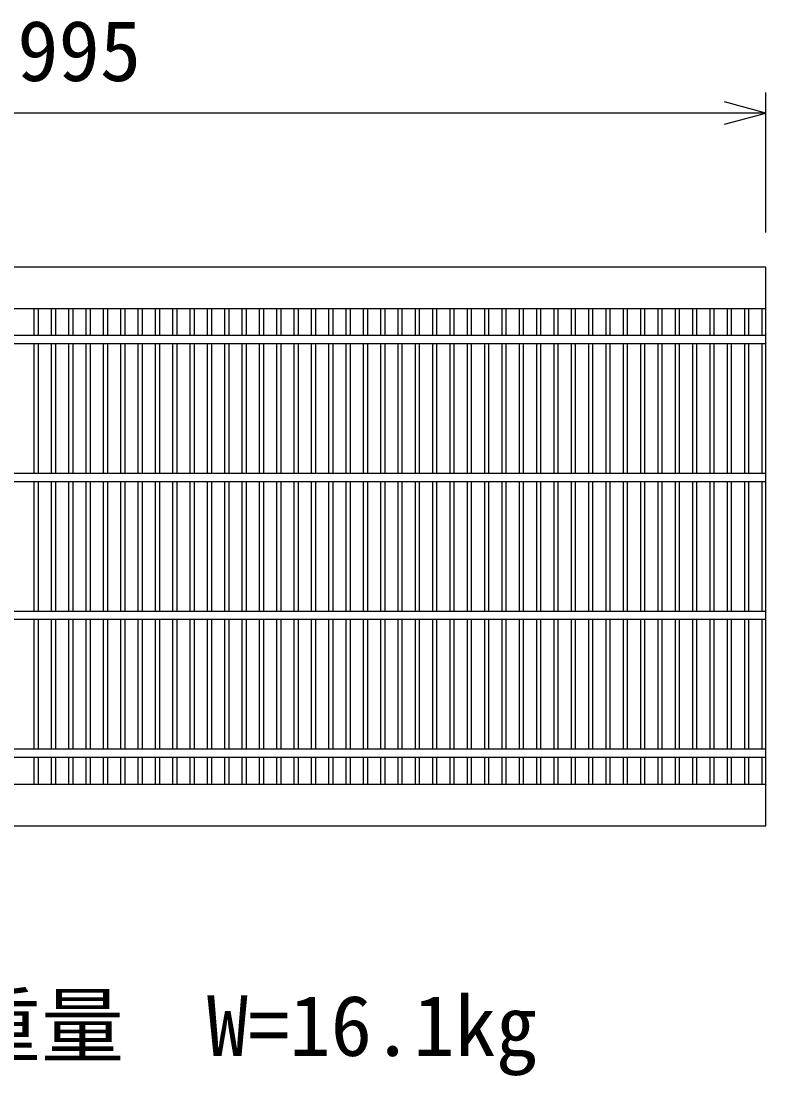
# Model space of a CAD drawing. Units: millimetres, scale not verified. Extents: x -25200 to 25200, y -8910 to 8910.
# Drawn here: x -10621 to -10082, y -5511 to -4746 of the extents above; entities that cross this region are included whole.
import ezdxf
from ezdxf.enums import TextEntityAlignment as Align

# ---------------------------------------------------------------- set-up
doc = ezdxf.new("R2010")
doc.units = ezdxf.units.MM
doc.header["$LTSCALE"] = 30
doc.layers.add('0-0_DIM', color=7, linetype='Continuous', lineweight=25)
doc.layers.add('0-2_HATCH', color=6, linetype='Continuous', lineweight=25)
doc.styles.add('ＭＳ ゴシック', font='')
doc.styles.get('ＭＳ ゴシック').set_extended_font_data('MS Gothic')

msp = doc.modelspace()

# ---------------------------------------------------------------- linework, layer by layer
at = {"layer": '0-0_DIM'}
for p, q in [((-10081.52, -4899.7), (-10081.52, -4798.11)), ((-10081.52, -4813.11), (-11076.52, -4813.11))]:
    msp.add_line(p, q, dxfattribs=at)
msp.add_lwpolyline([(-10111.52, -4821.15), (-10081.52, -4813.11), (-10111.52, -4805.07)], dxfattribs=at)
at = {"layer": '0-2_HATCH'}
for p, q in [((-11076.52, -4954.92), (-10081.52, -4954.92)), ((-10611.91, -4954.92), (-10611.91, -4974.42)), ((-10608.91, -4954.92), (-10608.91, -4974.42)), ((-10599.36, -4954.92), (-10599.36, -4974.42)), ((-10596.36, -4954.92), (-10596.36, -4974.42)), ((-10586.8, -4954.92), (-10586.8, -4974.42)), ((-10583.8, -4954.92), (-10583.8, -4974.42)), ((-10574.24, -4954.92), (-10574.24, -4974.42)), ((-10571.24, -4954.92), (-10571.24, -4974.42)), ((-10561.68, -4954.92), (-10561.68, -4974.42)), ((-10558.68, -4954.92), (-10558.68, -4974.42)), ((-10549.13, -4954.92), (-10549.13, -4974.42)), ((-10546.13, -4954.92), (-10546.13, -4974.42)), ((-10536.57, -4954.92), (-10536.57, -4974.42)), ((-10533.57, -4954.92), (-10533.57, -4974.42)), ((-10524.01, -4954.92), (-10524.01, -4974.42)), ((-10521.01, -4954.92), (-10521.01, -4974.42)), ((-10511.46, -4954.92), (-10511.46, -4974.42)), ((-10508.46, -4954.92), (-10508.46, -4974.42)), ((-10498.9, -4954.92), (-10498.9, -4974.42)), ((-10495.9, -4954.92), (-10495.9, -4974.42)), ((-10486.34, -4954.92), (-10486.34, -4974.42)), ((-10483.34, -4954.92), (-10483.34, -4974.42)), ((-10473.79, -4954.92), (-10473.79, -4974.42)), ((-10470.79, -4954.92), (-10470.79, -4974.42)), ((-10461.23, -4954.92), (-10461.23, -4974.42)), ((-10458.23, -4954.92), (-10458.23, -4974.42)), ((-10448.67, -4954.92), (-10448.67, -4974.42)), ((-10445.67, -4954.92), (-10445.67, -4974.42)), ((-10436.11, -4954.92), (-10436.11, -4974.42)), ((-10433.11, -4954.92), (-10433.11, -4974.42)), ((-10423.56, -4954.92), (-10423.56, -4974.42)), ((-10420.56, -4954.92), (-10420.56, -4974.42)), ((-10411, -4954.92), (-10411, -4974.42)), ((-10408, -4954.92), (-10408, -4974.42)), ((-10398.44, -4954.92), (-10398.44, -4974.42)), ((-10395.44, -4954.92), (-10395.44, -4974.42)), ((-10385.89, -4954.92), (-10385.89, -4974.42)), ((-10382.89, -4954.92), (-10382.89, -4974.42)), ((-10373.33, -4954.92), (-10373.33, -4974.42)), ((-10370.33, -4954.92), (-10370.33, -4974.42)), ((-10360.77, -4954.92), (-10360.77, -4974.42)), ((-10357.77, -4954.92), (-10357.77, -4974.42)), ((-10348.22, -4954.92), (-10348.22, -4974.42)), ((-10345.22, -4954.92), (-10345.22, -4974.42)), ((-10335.66, -4954.92), (-10335.66, -4974.42)), ((-10332.66, -4954.92), (-10332.66, -4974.42)), ((-10323.1, -4954.92), (-10323.1, -4974.42)), ((-10320.1, -4954.92), (-10320.1, -4974.42)), ((-10310.54, -4954.92), (-10310.54, -4974.42)), ((-10307.54, -4954.92), (-10307.54, -4974.42)), ((-10297.99, -4954.92), (-10297.99, -4974.42)), ((-10294.99, -4954.92), (-10294.99, -4974.42)), ((-10285.43, -4954.92), (-10285.43, -4974.42)), ((-10282.43, -4954.92), (-10282.43, -4974.42)), ((-10272.87, -4954.92), (-10272.87, -4974.42)), ((-10269.87, -4954.92), (-10269.87, -4974.42)), ((-10260.32, -4954.92), (-10260.32, -4974.42)), ((-10257.32, -4954.92), (-10257.32, -4974.42)), ((-10247.76, -4954.92), (-10247.76, -4974.42)), ((-10244.76, -4954.92), (-10244.76, -4974.42)), ((-10235.2, -4954.92), (-10235.2, -4974.42)), ((-10232.2, -4954.92), (-10232.2, -4974.42)), ((-10222.65, -4954.92), (-10222.65, -4974.42)), ((-10219.65, -4954.92), (-10219.65, -4974.42)), ((-10210.09, -4954.92), (-10210.09, -4974.42)), ((-10207.09, -4954.92), (-10207.09, -4974.42)), ((-10197.53, -4954.92), (-10197.53, -4974.42)), ((-10194.53, -4954.92), (-10194.53, -4974.42)), ((-10184.98, -4954.92), (-10184.98, -4974.42)), ((-10181.98, -4954.92), (-10181.98, -4974.42)), ((-10172.42, -4954.92), (-10172.42, -4974.42)), ((-10169.42, -4954.92), (-10169.42, -4974.42)), ((-10159.86, -4954.92), (-10159.86, -4974.42)), ((-10156.86, -4954.92), (-10156.86, -4974.42)), ((-10147.3, -4954.92), (-10147.3, -4974.42)), ((-10144.3, -4954.92), (-10144.3, -4974.42)), ((-10134.75, -4954.92), (-10134.75, -4974.42)), ((-10131.75, -4954.92), (-10131.75, -4974.42)), ((-10122.19, -4954.92), (-10122.19, -4974.42)), ((-10119.19, -4954.92), (-10119.19, -4974.42)), ((-10109.63, -4954.92), (-10109.63, -4974.42)), ((-10106.63, -4954.92), (-10106.63, -4974.42)), ((-10097.08, -4954.92), (-10097.08, -4974.42)), ((-10094.08, -4954.92), (-10094.08, -4974.42)), ((-10084.52, -4954.92), (-10084.52, -4974.42)), ((-10081.52, -4974.42), (-11076.52, -4974.42)), ((-10081.52, -4980.42), (-11076.52, -4980.42)), ((-10611.91, -4980.42), (-10611.91, -5074.42)), ((-10608.91, -4980.42), (-10608.91, -5074.42)), ((-10599.36, -4980.42), (-10599.36, -5074.42)), ((-10596.36, -4980.42), (-10596.36, -5074.42)), ((-10586.8, -4980.42), (-10586.8, -5074.42)), ((-10583.8, -4980.42), (-10583.8, -5074.42)), ((-10574.24, -4980.42), (-10574.24, -5074.42)), ((-10571.24, -4980.42), (-10571.24, -5074.42)), ((-10561.68, -4980.42), (-10561.68, -5074.42)), ((-10558.68, -4980.42), (-10558.68, -5074.42)), ((-10549.13, -4980.42), (-10549.13, -5074.42)), ((-10546.13, -4980.42), (-10546.13, -5074.42)), ((-10536.57, -4980.42), (-10536.57, -5074.42)), ((-10533.57, -4980.42), (-10533.57, -5074.42)), ((-10524.01, -4980.42), (-10524.01, -5074.42)), ((-10521.01, -4980.42), (-10521.01, -5074.42)), ((-10511.46, -4980.42), (-10511.46, -5074.42)), ((-10508.46, -4980.42), (-10508.46, -5074.42)), ((-10498.9, -4980.42), (-10498.9, -5074.42)), ((-10495.9, -4980.42), (-10495.9, -5074.42)), ((-10486.34, -4980.42), (-10486.34, -5074.42)), ((-10483.34, -4980.42), (-10483.34, -5074.42)), ((-10473.79, -4980.42), (-10473.79, -5074.42)), ((-10470.79, -4980.42), (-10470.79, -5074.42)), ((-10461.23, -4980.42), (-10461.23, -5074.42)), ((-10458.23, -4980.42), (-10458.23, -5074.42)), ((-10448.67, -4980.42), (-10448.67, -5074.42)), ((-10445.67, -4980.42), (-10445.67, -5074.42)), ((-10436.11, -4980.42), (-10436.11, -5074.42)), ((-10433.11, -4980.42), (-10433.11, -5074.42)), ((-10423.56, -4980.42), (-10423.56, -5074.42)), ((-10420.56, -4980.42), (-10420.56, -5074.42)), ((-10411, -4980.42), (-10411, -5074.42)), ((-10408, -4980.42), (-10408, -5074.42)), ((-10398.44, -4980.42), (-10398.44, -5074.42)), ((-10395.44, -4980.42), (-10395.44, -5074.42)), ((-10385.89, -4980.42), (-10385.89, -5074.42)), ((-10382.89, -4980.42), (-10382.89, -5074.42)), ((-10373.33, -4980.42), (-10373.33, -5074.42)), ((-10370.33, -4980.42), (-10370.33, -5074.42)), ((-10360.77, -4980.42), (-10360.77, -5074.42)), ((-10357.77, -4980.42), (-10357.77, -5074.42)), ((-10348.22, -4980.42), (-10348.22, -5074.42)), ((-10345.22, -4980.42), (-10345.22, -5074.42)), ((-10335.66, -4980.42), (-10335.66, -5074.42)), ((-10332.66, -4980.42), (-10332.66, -5074.42)), ((-10323.1, -4980.42), (-10323.1, -5074.42)), ((-10320.1, -4980.42), (-10320.1, -5074.42)), ((-10310.54, -4980.42), (-10310.54, -5074.42)), ((-10307.54, -4980.42), (-10307.54, -5074.42)), ((-10297.99, -4980.42), (-10297.99, -5074.42)), ((-10294.99, -4980.42), (-10294.99, -5074.42)), ((-10285.43, -4980.42), (-10285.43, -5074.42)), ((-10282.43, -4980.42), (-10282.43, -5074.42)), ((-10272.87, -4980.42), (-10272.87, -5074.42)), ((-10269.87, -4980.42), (-10269.87, -5074.42)), ((-10260.32, -4980.42), (-10260.32, -5074.42)), ((-10257.32, -4980.42), (-10257.32, -5074.42)), ((-10247.76, -4980.42), (-10247.76, -5074.42)), ((-10244.76, -4980.42), (-10244.76, -5074.42)), ((-10235.2, -4980.42), (-10235.2, -5074.42)), ((-10232.2, -4980.42), (-10232.2, -5074.42)), ((-10222.65, -4980.42), (-10222.65, -5074.42)), ((-10219.65, -4980.42), (-10219.65, -5074.42)), ((-10210.09, -4980.42), (-10210.09, -5074.42)), ((-10207.09, -4980.42), (-10207.09, -5074.42)), ((-10197.53, -4980.42), (-10197.53, -5074.42)), ((-10194.53, -4980.42), (-10194.53, -5074.42)), ((-10184.98, -4980.42), (-10184.98, -5074.42)), ((-10181.98, -4980.42), (-10181.98, -5074.42)), ((-10172.42, -4980.42), (-10172.42, -5074.42)), ((-10169.42, -4980.42), (-10169.42, -5074.42)), ((-10159.86, -4980.42), (-10159.86, -5074.42)), ((-10156.86, -4980.42), (-10156.86, -5074.42)), ((-10147.3, -4980.42), (-10147.3, -5074.42)), ((-10144.3, -4980.42), (-10144.3, -5074.42)), ((-10134.75, -4980.42), (-10134.75, -5074.42)), ((-10131.75, -4980.42), (-10131.75, -5074.42)), ((-10122.19, -4980.42), (-10122.19, -5074.42)), ((-10119.19, -4980.42), (-10119.19, -5074.42)), ((-10109.63, -4980.42), (-10109.63, -5074.42)), ((-10106.63, -4980.42), (-10106.63, -5074.42)), ((-10097.08, -4980.42), (-10097.08, -5074.42)), ((-10094.08, -4980.42), (-10094.08, -5074.42)), ((-10084.52, -4980.42), (-10084.52, -5074.42)), ((-10081.52, -5074.42), (-11076.52, -5074.42)), ((-10081.52, -5080.42), (-11076.52, -5080.42)), ((-10611.91, -5080.42), (-10611.91, -5174.42)), ((-10608.91, -5080.42), (-10608.91, -5174.42)), ((-10599.36, -5080.42), (-10599.36, -5174.42)), ((-10596.36, -5080.42), (-10596.36, -5174.42)), ((-10586.8, -5080.42), (-10586.8, -5174.42)), ((-10583.8, -5080.42), (-10583.8, -5174.42)), ((-10574.24, -5080.42), (-10574.24, -5174.42)), ((-10571.24, -5080.42), (-10571.24, -5174.42)), ((-10561.68, -5080.42), (-10561.68, -5174.42)), ((-10558.68, -5080.42), (-10558.68, -5174.42)), ((-10549.13, -5080.42), (-10549.13, -5174.42)), ((-10546.13, -5080.42), (-10546.13, -5174.42)), ((-10536.57, -5080.42), (-10536.57, -5174.42)), ((-10533.57, -5080.42), (-10533.57, -5174.42)), ((-10524.01, -5080.42), (-10524.01, -5174.42)), ((-10521.01, -5080.42), (-10521.01, -5174.42)), ((-10511.46, -5080.42), (-10511.46, -5174.42)), ((-10508.46, -5080.42), (-10508.46, -5174.42)), ((-10498.9, -5080.42), (-10498.9, -5174.42)), ((-10495.9, -5080.42), (-10495.9, -5174.42)), ((-10486.34, -5080.42), (-10486.34, -5174.42)), ((-10483.34, -5080.42), (-10483.34, -5174.42)), ((-10473.79, -5080.42), (-10473.79, -5174.42)), ((-10470.79, -5080.42), (-10470.79, -5174.42)), ((-10461.23, -5080.42), (-10461.23, -5174.42)), ((-10458.23, -5080.42), (-10458.23, -5174.42)), ((-10448.67, -5080.42), (-10448.67, -5174.42)), ((-10445.67, -5080.42), (-10445.67, -5174.42)), ((-10436.11, -5080.42), (-10436.11, -5174.42)), ((-10433.11, -5080.42), (-10433.11, -5174.42)), ((-10423.56, -5080.42), (-10423.56, -5174.42)), ((-10420.56, -5080.42), (-10420.56, -5174.42)), ((-10411, -5080.42), (-10411, -5174.42)), ((-10408, -5080.42), (-10408, -5174.42)), ((-10398.44, -5080.42), (-10398.44, -5174.42)), ((-10395.44, -5080.42), (-10395.44, -5174.42)), ((-10385.89, -5080.42), (-10385.89, -5174.42)), ((-10382.89, -5080.42), (-10382.89, -5174.42)), ((-10373.33, -5080.42), (-10373.33, -5174.42)), ((-10370.33, -5080.42), (-10370.33, -5174.42)), ((-10360.77, -5080.42), (-10360.77, -5174.42)), ((-10357.77, -5080.42), (-10357.77, -5174.42)), ((-10348.22, -5080.42), (-10348.22, -5174.42)), ((-10345.22, -5080.42), (-10345.22, -5174.42)), ((-10335.66, -5080.42), (-10335.66, -5174.42)), ((-10332.66, -5080.42), (-10332.66, -5174.42)), ((-10323.1, -5080.42), (-10323.1, -5174.42)), ((-10320.1, -5080.42), (-10320.1, -5174.42)), ((-10310.54, -5080.42), (-10310.54, -5174.42)), ((-10307.54, -5080.42), (-10307.54, -5174.42)), ((-10297.99, -5080.42), (-10297.99, -5174.42)), ((-10294.99, -5080.42), (-10294.99, -5174.42)), ((-10285.43, -5080.42), (-10285.43, -5174.42)), ((-10282.43, -5080.42), (-10282.43, -5174.42)), ((-10272.87, -5080.42), (-10272.87, -5174.42)), ((-10269.87, -5080.42), (-10269.87, -5174.42)), ((-10260.32, -5080.42), (-10260.32, -5174.42)), ((-10257.32, -5080.42), (-10257.32, -5174.42)), ((-10247.76, -5080.42), (-10247.76, -5174.42)), ((-10244.76, -5080.42), (-10244.76, -5174.42)), ((-10235.2, -5080.42), (-10235.2, -5174.42)), ((-10232.2, -5080.42), (-10232.2, -5174.42)), ((-10222.65, -5080.42), (-10222.65, -5174.42)), ((-10219.65, -5080.42), (-10219.65, -5174.42)), ((-10210.09, -5080.42), (-10210.09, -5174.42)), ((-10207.09, -5080.42), (-10207.09, -5174.42)), ((-10197.53, -5080.42), (-10197.53, -5174.42)), ((-10194.53, -5080.42), (-10194.53, -5174.42)), ((-10184.98, -5080.42), (-10184.98, -5174.42)), ((-10181.98, -5080.42), (-10181.98, -5174.42)), ((-10172.42, -5080.42), (-10172.42, -5174.42)), ((-10169.42, -5080.42), (-10169.42, -5174.42)), ((-10159.86, -5080.42), (-10159.86, -5174.42)), ((-10156.86, -5080.42), (-10156.86, -5174.42)), ((-10147.3, -5080.42), (-10147.3, -5174.42)), ((-10144.3, -5080.42), (-10144.3, -5174.42)), ((-10134.75, -5080.42), (-10134.75, -5174.42)), ((-10131.75, -5080.42), (-10131.75, -5174.42)), ((-10122.19, -5080.42), (-10122.19, -5174.42)), ((-10119.19, -5080.42), (-10119.19, -5174.42)), ((-10109.63, -5080.42), (-10109.63, -5174.42)), ((-10106.63, -5080.42), (-10106.63, -5174.42)), ((-10097.08, -5080.42), (-10097.08, -5174.42)), ((-10094.08, -5080.42), (-10094.08, -5174.42)), ((-10084.52, -5080.42), (-10084.52, -5174.42)), ((-10081.52, -5174.42), (-11076.52, -5174.42)), ((-10081.52, -5180.42), (-11076.52, -5180.42)), ((-10611.91, -5180.42), (-10611.91, -5274.42)), ((-10608.91, -5180.42), (-10608.91, -5274.42)), ((-10599.36, -5180.42), (-10599.36, -5274.42)), ((-10596.36, -5180.42), (-10596.36, -5274.42)), ((-10586.8, -5180.42), (-10586.8, -5274.42)), ((-10583.8, -5180.42), (-10583.8, -5274.42)), ((-10574.24, -5180.42), (-10574.24, -5274.42)), ((-10571.24, -5180.42), (-10571.24, -5274.42)), ((-10561.68, -5180.42), (-10561.68, -5274.42)), ((-10558.68, -5180.42), (-10558.68, -5274.42)), ((-10549.13, -5180.42), (-10549.13, -5274.42)), ((-10546.13, -5180.42), (-10546.13, -5274.42)), ((-10536.57, -5180.42), (-10536.57, -5274.42)), ((-10533.57, -5180.42), (-10533.57, -5274.42)), ((-10524.01, -5180.42), (-10524.01, -5274.42)), ((-10521.01, -5180.42), (-10521.01, -5274.42)), ((-10511.46, -5180.42), (-10511.46, -5274.42)), ((-10508.46, -5180.42), (-10508.46, -5274.42)), ((-10498.9, -5180.42), (-10498.9, -5274.42)), ((-10495.9, -5180.42), (-10495.9, -5274.42)), ((-10486.34, -5180.42), (-10486.34, -5274.42)), ((-10483.34, -5180.42), (-10483.34, -5274.42)), ((-10473.79, -5180.42), (-10473.79, -5274.42)), ((-10470.79, -5180.42), (-10470.79, -5274.42)), ((-10461.23, -5180.42), (-10461.23, -5274.42)), ((-10458.23, -5180.42), (-10458.23, -5274.42)), ((-10448.67, -5180.42), (-10448.67, -5274.42)), ((-10445.67, -5180.42), (-10445.67, -5274.42)), ((-10436.11, -5180.42), (-10436.11, -5274.42)), ((-10433.11, -5180.42), (-10433.11, -5274.42)), ((-10423.56, -5180.42), (-10423.56, -5274.42)), ((-10420.56, -5180.42), (-10420.56, -5274.42)), ((-10411, -5180.42), (-10411, -5274.42)), ((-10408, -5180.42), (-10408, -5274.42)), ((-10398.44, -5180.42), (-10398.44, -5274.42)), ((-10395.44, -5180.42), (-10395.44, -5274.42)), ((-10385.89, -5180.42), (-10385.89, -5274.42)), ((-10382.89, -5180.42), (-10382.89, -5274.42)), ((-10373.33, -5180.42), (-10373.33, -5274.42)), ((-10370.33, -5180.42), (-10370.33, -5274.42)), ((-10360.77, -5180.42), (-10360.77, -5274.42)), ((-10357.77, -5180.42), (-10357.77, -5274.42)), ((-10348.22, -5180.42), (-10348.22, -5274.42)), ((-10345.22, -5180.42), (-10345.22, -5274.42)), ((-10335.66, -5180.42), (-10335.66, -5274.42)), ((-10332.66, -5180.42), (-10332.66, -5274.42)), ((-10323.1, -5180.42), (-10323.1, -5274.42)), ((-10320.1, -5180.42), (-10320.1, -5274.42)), ((-10310.54, -5180.42), (-10310.54, -5274.42)), ((-10307.54, -5180.42), (-10307.54, -5274.42)), ((-10297.99, -5180.42), (-10297.99, -5274.42)), ((-10294.99, -5180.42), (-10294.99, -5274.42)), ((-10285.43, -5180.42), (-10285.43, -5274.42)), ((-10282.43, -5180.42), (-10282.43, -5274.42)), ((-10272.87, -5180.42), (-10272.87, -5274.42)), ((-10269.87, -5180.42), (-10269.87, -5274.42)), ((-10260.32, -5180.42), (-10260.32, -5274.42)), ((-10257.32, -5180.42), (-10257.32, -5274.42)), ((-10247.76, -5180.42), (-10247.76, -5274.42)), ((-10244.76, -5180.42), (-10244.76, -5274.42)), ((-10235.2, -5180.42), (-10235.2, -5274.42)), ((-10232.2, -5180.42), (-10232.2, -5274.42)), ((-10222.65, -5180.42), (-10222.65, -5274.42)), ((-10219.65, -5180.42), (-10219.65, -5274.42)), ((-10210.09, -5180.42), (-10210.09, -5274.42)), ((-10207.09, -5180.42), (-10207.09, -5274.42)), ((-10197.53, -5180.42), (-10197.53, -5274.42)), ((-10194.53, -5180.42), (-10194.53, -5274.42)), ((-10184.98, -5180.42), (-10184.98, -5274.42)), ((-10181.98, -5180.42), (-10181.98, -5274.42)), ((-10172.42, -5180.42), (-10172.42, -5274.42)), ((-10169.42, -5180.42), (-10169.42, -5274.42)), ((-10159.86, -5180.42), (-10159.86, -5274.42)), ((-10156.86, -5180.42), (-10156.86, -5274.42)), ((-10147.3, -5180.42), (-10147.3, -5274.42)), ((-10144.3, -5180.42), (-10144.3, -5274.42)), ((-10134.75, -5180.42), (-10134.75, -5274.42)), ((-10131.75, -5180.42), (-10131.75, -5274.42)), ((-10122.19, -5180.42), (-10122.19, -5274.42)), ((-10119.19, -5180.42), (-10119.19, -5274.42)), ((-10109.63, -5180.42), (-10109.63, -5274.42)), ((-10106.63, -5180.42), (-10106.63, -5274.42)), ((-10097.08, -5180.42), (-10097.08, -5274.42)), ((-10094.08, -5180.42), (-10094.08, -5274.42)), ((-10084.52, -5180.42), (-10084.52, -5274.42)), ((-10081.52, -5274.42), (-11076.52, -5274.42)), ((-10081.52, -5280.42), (-11076.52, -5280.42)), ((-10611.91, -5280.42), (-10611.91, -5299.92)), ((-10608.91, -5280.42), (-10608.91, -5299.92)), ((-10599.36, -5280.42), (-10599.36, -5299.92)), ((-10596.36, -5280.42), (-10596.36, -5299.92)), ((-10586.8, -5280.42), (-10586.8, -5299.92)), ((-10583.8, -5280.42), (-10583.8, -5299.92)), ((-10574.24, -5280.42), (-10574.24, -5299.92)), ((-10571.24, -5280.42), (-10571.24, -5299.92)), ((-10561.68, -5280.42), (-10561.68, -5299.92)), ((-10558.68, -5280.42), (-10558.68, -5299.92)), ((-10549.13, -5280.42), (-10549.13, -5299.92)), ((-10546.13, -5280.42), (-10546.13, -5299.92)), ((-10536.57, -5280.42), (-10536.57, -5299.92)), ((-10533.57, -5280.42), (-10533.57, -5299.92)), ((-10524.01, -5280.42), (-10524.01, -5299.92)), ((-10521.01, -5280.42), (-10521.01, -5299.92)), ((-10511.46, -5280.42), (-10511.46, -5299.92)), ((-10508.46, -5280.42), (-10508.46, -5299.92)), ((-10498.9, -5280.42), (-10498.9, -5299.92)), ((-10495.9, -5280.42), (-10495.9, -5299.92)), ((-10486.34, -5280.42), (-10486.34, -5299.92)), ((-10483.34, -5280.42), (-10483.34, -5299.92)), ((-10473.79, -5280.42), (-10473.79, -5299.92)), ((-10470.79, -5280.42), (-10470.79, -5299.92)), ((-10461.23, -5280.42), (-10461.23, -5299.92)), ((-10458.23, -5280.42), (-10458.23, -5299.92)), ((-10448.67, -5280.42), (-10448.67, -5299.92)), ((-10445.67, -5280.42), (-10445.67, -5299.92)), ((-10436.11, -5280.42), (-10436.11, -5299.92)), ((-10433.11, -5280.42), (-10433.11, -5299.92)), ((-10423.56, -5280.42), (-10423.56, -5299.92)), ((-10420.56, -5280.42), (-10420.56, -5299.92)), ((-10411, -5280.42), (-10411, -5299.92)), ((-10408, -5280.42), (-10408, -5299.92)), ((-10398.44, -5280.42), (-10398.44, -5299.92)), ((-10395.44, -5280.42), (-10395.44, -5299.92)), ((-10385.89, -5280.42), (-10385.89, -5299.92)), ((-10382.89, -5280.42), (-10382.89, -5299.92)), ((-10373.33, -5280.42), (-10373.33, -5299.92)), ((-10370.33, -5280.42), (-10370.33, -5299.92)), ((-10360.77, -5280.42), (-10360.77, -5299.92)), ((-10357.77, -5280.42), (-10357.77, -5299.92)), ((-10348.22, -5280.42), (-10348.22, -5299.92)), ((-10345.22, -5280.42), (-10345.22, -5299.92)), ((-10335.66, -5280.42), (-10335.66, -5299.92)), ((-10332.66, -5280.42), (-10332.66, -5299.92)), ((-10323.1, -5280.42), (-10323.1, -5299.92)), ((-10320.1, -5280.42), (-10320.1, -5299.92)), ((-10310.54, -5280.42), (-10310.54, -5299.92)), ((-10307.54, -5280.42), (-10307.54, -5299.92)), ((-10297.99, -5280.42), (-10297.99, -5299.92)), ((-10294.99, -5280.42), (-10294.99, -5299.92)), ((-10285.43, -5280.42), (-10285.43, -5299.92)), ((-10282.43, -5280.42), (-10282.43, -5299.92)), ((-10272.87, -5280.42), (-10272.87, -5299.92)), ((-10269.87, -5280.42), (-10269.87, -5299.92)), ((-10260.32, -5280.42), (-10260.32, -5299.92)), ((-10257.32, -5280.42), (-10257.32, -5299.92)), ((-10247.76, -5280.42), (-10247.76, -5299.92)), ((-10244.76, -5280.42), (-10244.76, -5299.92)), ((-10235.2, -5280.42), (-10235.2, -5299.92)), ((-10232.2, -5280.42), (-10232.2, -5299.92)), ((-10222.65, -5280.42), (-10222.65, -5299.92)), ((-10219.65, -5280.42), (-10219.65, -5299.92)), ((-10210.09, -5280.42), (-10210.09, -5299.92)), ((-10207.09, -5280.42), (-10207.09, -5299.92)), ((-10197.53, -5280.42), (-10197.53, -5299.92)), ((-10194.53, -5280.42), (-10194.53, -5299.92)), ((-10184.98, -5280.42), (-10184.98, -5299.92)), ((-10181.98, -5280.42), (-10181.98, -5299.92)), ((-10172.42, -5280.42), (-10172.42, -5299.92)), ((-10169.42, -5280.42), (-10169.42, -5299.92)), ((-10159.86, -5280.42), (-10159.86, -5299.92)), ((-10156.86, -5280.42), (-10156.86, -5299.92)), ((-10147.3, -5280.42), (-10147.3, -5299.92)), ((-10144.3, -5280.42), (-10144.3, -5299.92)), ((-10134.75, -5280.42), (-10134.75, -5299.92)), ((-10131.75, -5280.42), (-10131.75, -5299.92)), ((-10122.19, -5280.42), (-10122.19, -5299.92)), ((-10119.19, -5280.42), (-10119.19, -5299.92)), ((-10109.63, -5280.42), (-10109.63, -5299.92)), ((-10106.63, -5280.42), (-10106.63, -5299.92)), ((-10097.08, -5280.42), (-10097.08, -5299.92)), ((-10094.08, -5280.42), (-10094.08, -5299.92)), ((-10084.52, -5280.42), (-10084.52, -5299.92)), ((-10081.52, -5299.92), (-11076.52, -5299.92))]:
    msp.add_line(p, q, dxfattribs=at)
msp.add_lwpolyline([(-11076.52, -4924.92), (-11076.52, -5329.92), (-10081.52, -5329.92), (-10081.52, -4924.92)], close=True, dxfattribs=at)

# ---------------------------------------------------------------- texts
at = {"layer": '0-0_DIM', "style": 'ＭＳ ゴシック'}
for s, p in [('995', (-10624.02, -4803.11)), ('参考重量\u3000W=16.1kg', (-10786.68, -5509.92))]:
    msp.add_text(s, height=43.99, dxfattribs=at).set_placement(p, align=Align.BOTTOM_LEFT)

doc.saveas('drawing.dxf')
